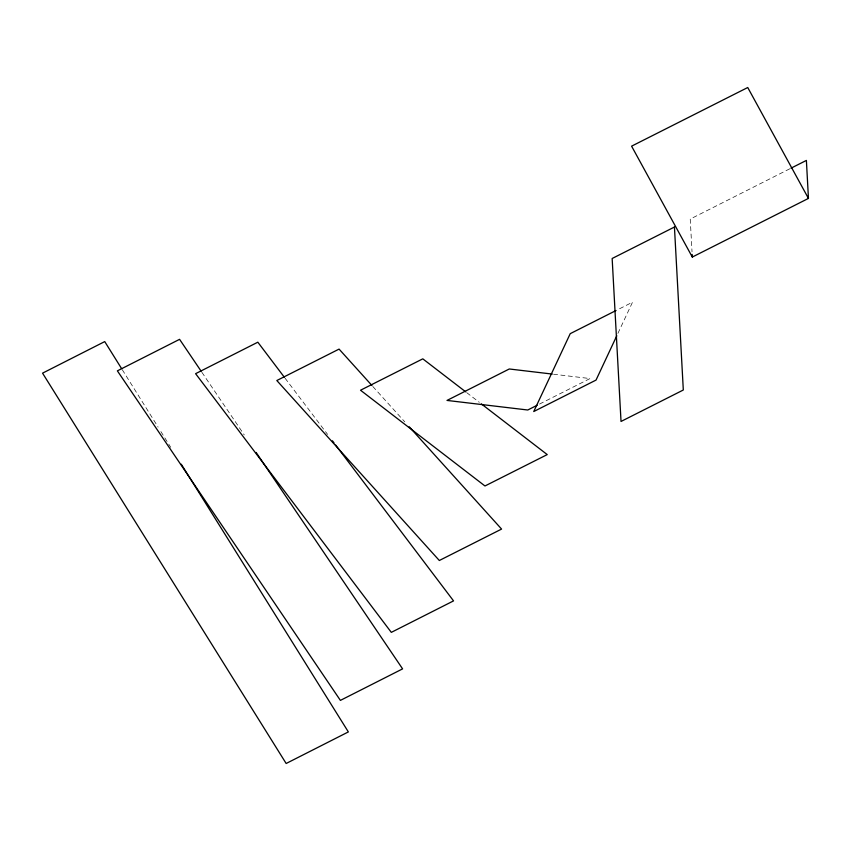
<?xml version="1.0" encoding="UTF-8"?>
<svg xmlns="http://www.w3.org/2000/svg" width="851" height="851" viewBox="0 0 851 851"><rect width="100%" height="100%" fill="white"/><g stroke="black" fill="none" stroke-linecap="round" stroke-linejoin="round"><path stroke-width="0.64" stroke-dasharray="4.25 3.19" d="M617.922 333.358L632.516 302.201L617.241 309.924M789.792 168.796L690.235 219.069L692.023 251.811M539.502 404.065L590.041 378.557L553.575 374.227M466.72 392.641L479.273 402.289M372.812 386.471L404.789 421.873M285.096 378.238L327.614 434.435M201.878 372.291L244.258 434.904M122.289 369.717L158.095 427.085M160.903 431.585L170.732 447.328"/><path stroke-width="1.28" d="M616.794 335.751L596.03 380.089L533.747 411.533L570.234 333.656L616.06 310.509M790.973 168.2L806.386 160.424L808.45 198.411L692.31 257.055L631.591 146.159L747.742 87.515L808.45 198.411M537.162 405.257L527.758 410.001L447.009 400.427L509.292 368.983L552.267 374.078M465.678 391.832L422.798 358.845L360.526 390.226L484.964 485.974L547.236 454.594L481.358 403.906M371.93 385.482L339.07 349.101L276.82 380.525L439.329 560.501L501.579 529.077L409.225 426.787M284.298 377.184L257.832 342.198L195.602 373.674L391.311 632.367L453.54 600.891L335.634 445.041M332.422 440.797L334.028 442.914M201.134 371.185L179.582 339.336L117.374 370.855L340.4 700.394L402.597 668.875L256.151 452.477M121.587 368.589L104.737 341.591L42.55 373.153L286.159 763.485L348.357 731.924L181.263 464.199M692.161 254.428L692.31 257.055M674.439 227.036L612.156 258.491L621.028 421.458L683.31 390.003L674.439 227.036"/></g></svg>
